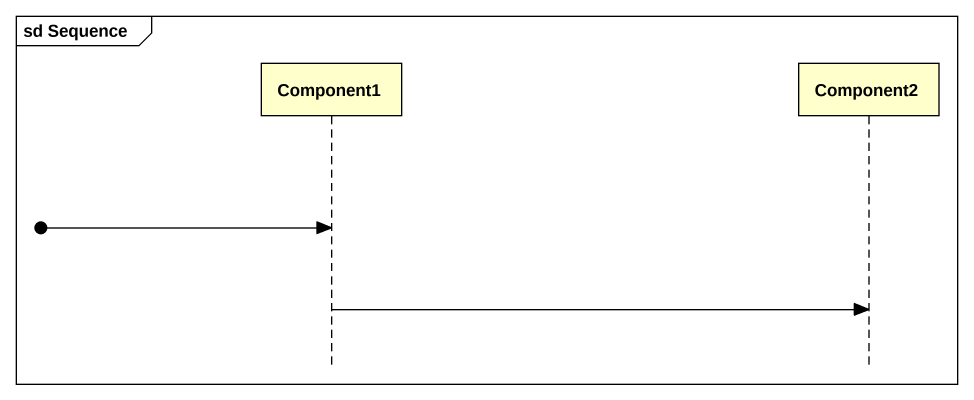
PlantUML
@startuml
mainframe sd Sequence
hide footbox
participant Component1
participant Component2

[o-> Component1
Component1 -> Component2
@enduml
